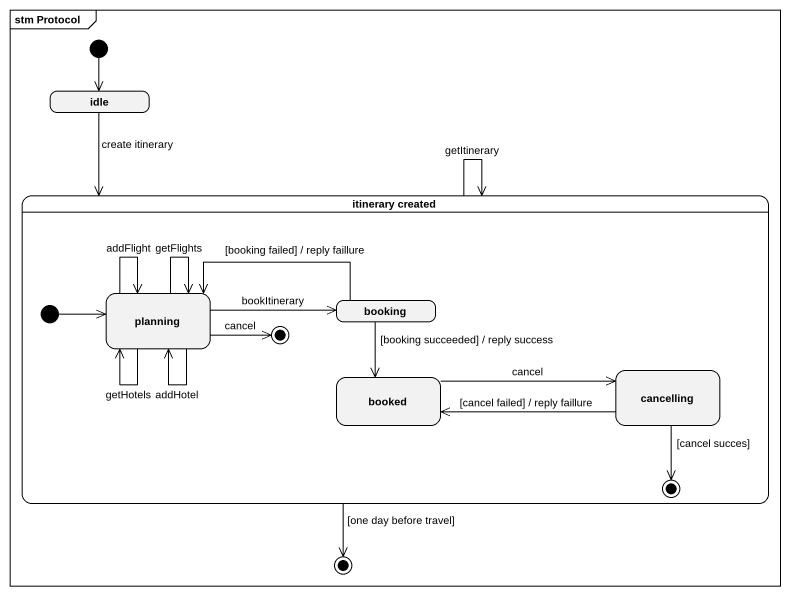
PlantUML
@startuml
mainframe stm Protocol
hide empty description
state idle
state "itinerary created" as itinerary_created {
  state planning
  state booking
  state final1 <<end>>
  state booked
  state cancelling
  state final2 <<end>>
  [*] -right-> planning
}
[*] --> idle
idle --> itinerary_created : create itinerary
itinerary_created --> itinerary_created : getItinerary
planning --> planning : getFlights
planning --> planning : getHotels
planning --> planning : addFlight
planning --> planning : addHotel
planning -right-> booking : bookItinerary
planning -right-> final1 : cancel
booking -left-> planning : [booking failed] / reply faillure
booking --> booked : [booking succeeded] / reply success
booked -right-> cancelling : cancel
cancelling -left-> booked : [cancel failed] / reply faillure
cancelling --> final2 : [cancel succes]
itinerary_created --> [*] : [one day before travel]
@enduml
